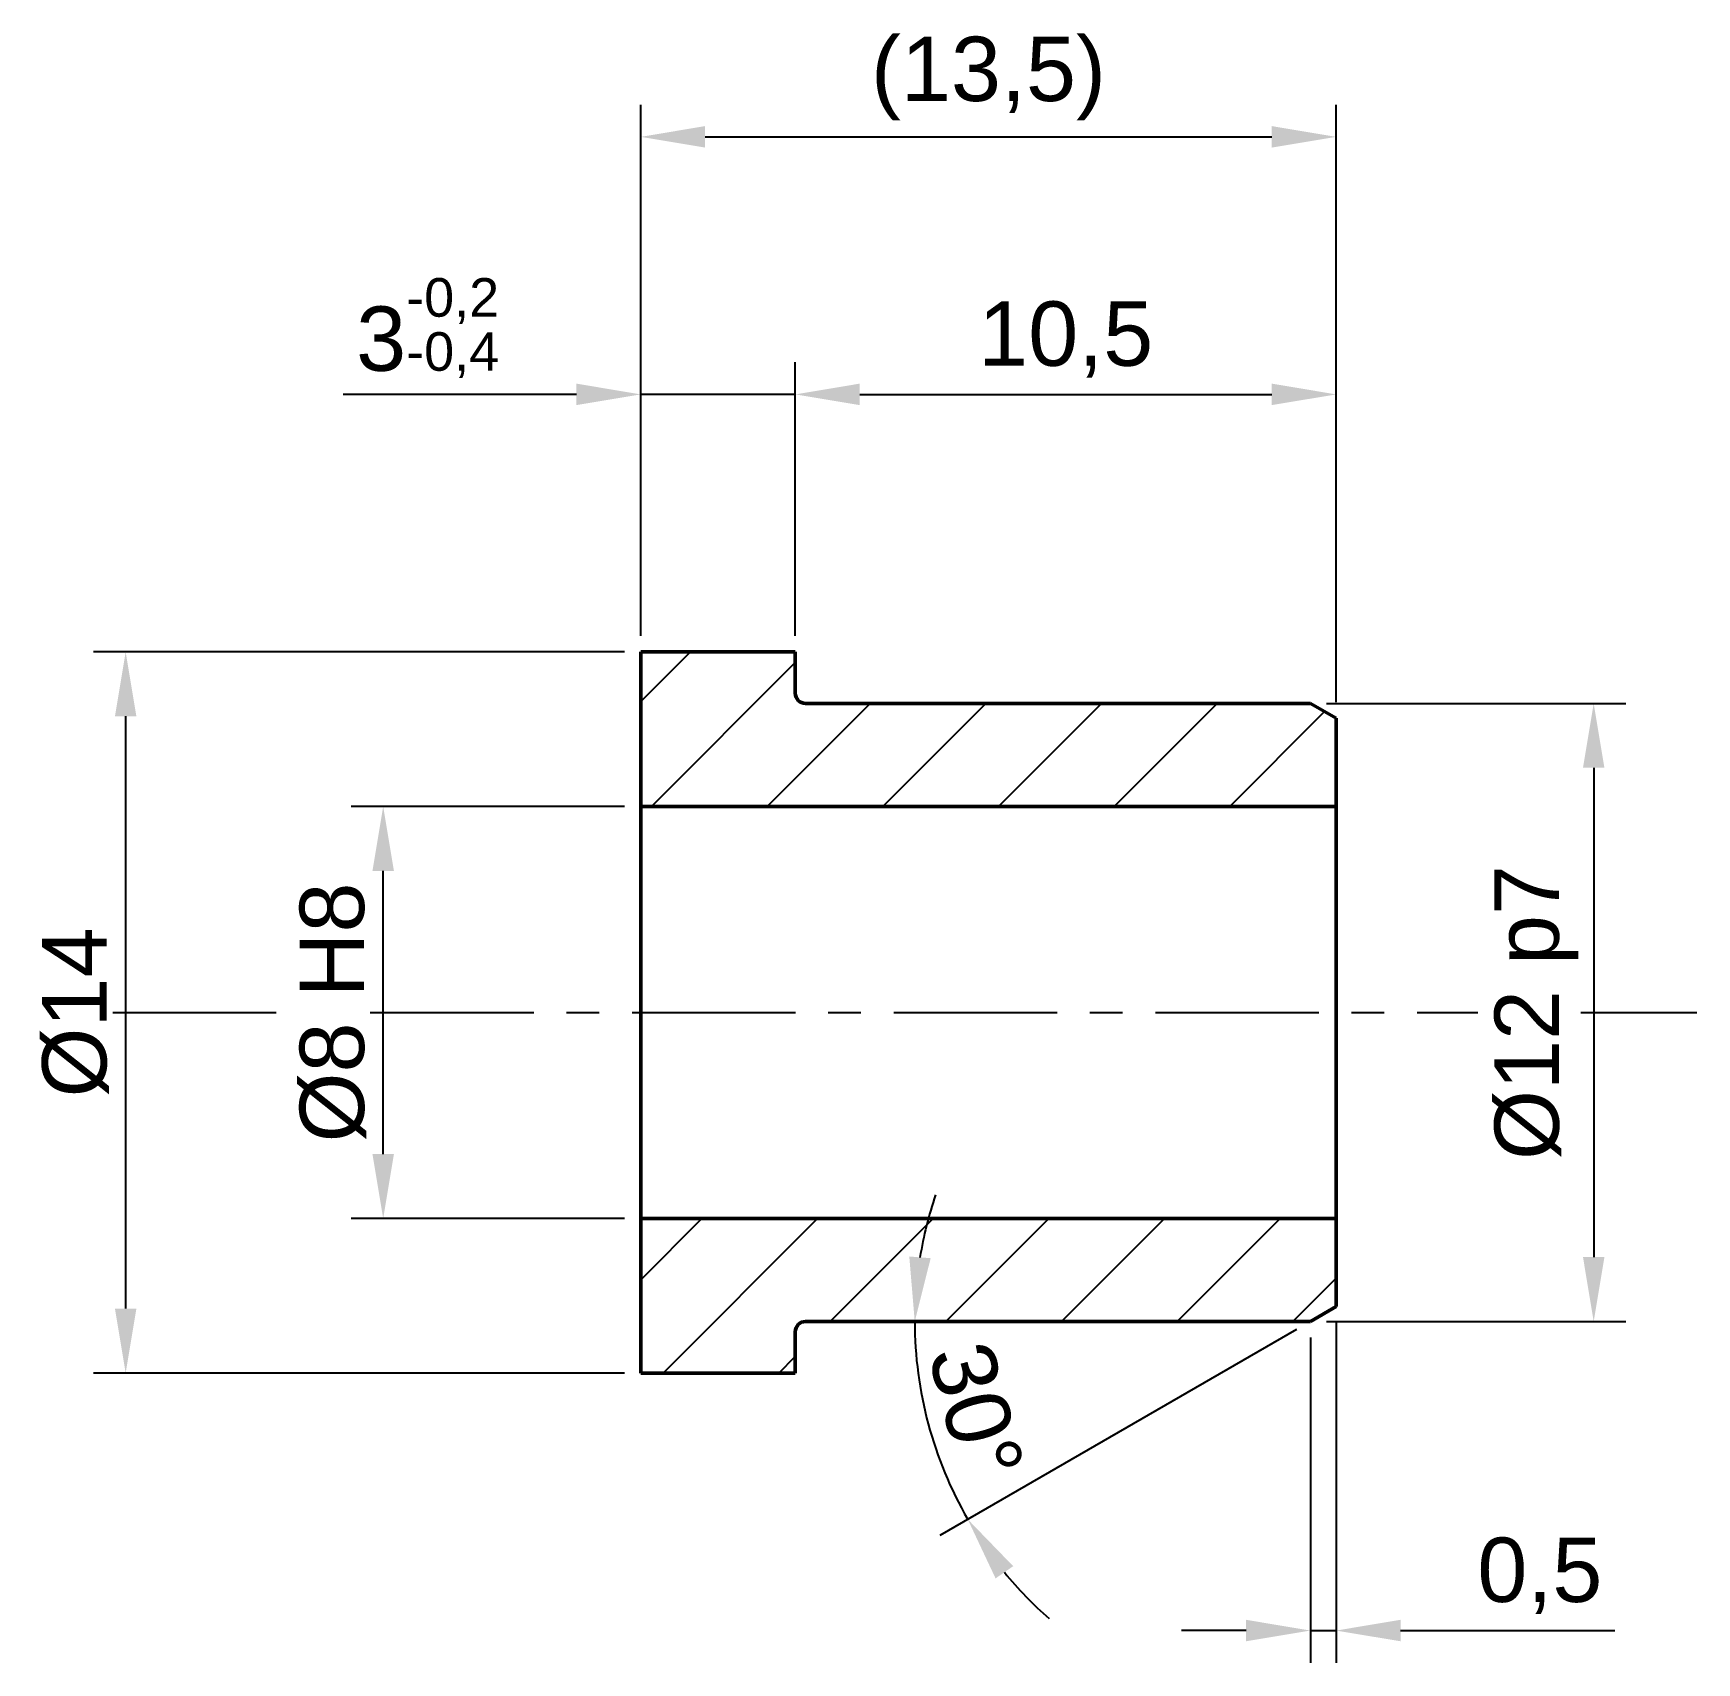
# Model space of a CAD drawing. Header units: millimetres. Extents: x 28.7 to 61, y 53.3 to 84.9.
import ezdxf

# ---------------------------------------------------------------- set-up
doc = ezdxf.new("R2010")
doc.units = ezdxf.units.MM
doc.header["$LTSCALE"] = 0.1
doc.header["$PDSIZE"] = -5
doc.linetypes.add('CENTER', pattern=[50.8, 31.75, -6.35, 6.35, -6.35])
for name, color, linetype, lineweight in [('ASSE', 4, 'CENTER', 25), ('CONTORNO1', 7, 'Continuous', 50), ('QUOTA', 3, 'Continuous', 25), ('TRATTEGGIO', 1, 'Continuous', 25)]:
    doc.layers.add(name, color=color, linetype=linetype, lineweight=lineweight)
doc.styles.get("Standard").update_dxf_attribs({"font": 'arial.ttf'})
doc.dimstyles.new('ISO_2-1', dxfattribs={"dimscale": 0.5, "dimtxt": 2.5, "dimasz": 2.5, "dimexe": 1.25, "dimexo": 0.625, "dimtad": 1, "dimtxsty": 'Standard', "dimcen": 2.5, "dimclrt": 2, "dimadec": 0, "dimazin": 0, "dimtfac": 1, "dimtmove": 0, "dimatfit": 3, "dimfxl": 1, "dimarcsym": 0})

# ---------------------------------------------------------------- blocks, each defined once
blk = doc.blocks.new('*D0')
at = {"layer": 'Defpoints', "color": 0}
for p in [(40.502, 77.896), (40.502, 72.896), (43.502, 72.896)]:
    blk.add_point(p, dxfattribs=at)
at = {"layer": 'QUOTA', "color": 0, "lineweight": -2}
for p, q in [((40.502, 73.209), (40.502, 78.521)), ((43.502, 73.209), (43.502, 78.521)), ((39.252, 77.896), (34.727, 77.896)), ((43.502, 77.896), (40.502, 77.896)), ((44.752, 77.896), (46.002, 77.896))]:
    blk.add_line(p, q, dxfattribs=at)
at = {"layer": 'QUOTA', "color": 0}
for points in [[(39.252, 77.688), (39.252, 78.105), (40.502, 77.896)], [(44.752, 78.105), (44.752, 77.688), (43.502, 77.896)]]:
    blk.add_solid(points, dxfattribs=at)
at = {"layer": 'QUOTA', "color": 2, "insert": (36.365, 79.245), "char_height": 1.25, "attachment_point": 5}
blk.add_mtext('3{\\H0.750000;\\S-0,2^ -0,4;}', dxfattribs=at)
blk = doc.blocks.new('*D1')
at = {"layer": 'Defpoints', "color": 0}
for p in [(54.002, 82.896), (40.502, 72.896), (54.002, 71.608)]:
    blk.add_point(p, dxfattribs=at)
at = {"layer": 'QUOTA', "color": 0, "lineweight": -2}
for p, q in [((40.502, 73.209), (40.502, 83.521)), ((54.002, 71.92), (54.002, 83.521)), ((41.752, 82.896), (52.752, 82.896))]:
    blk.add_line(p, q, dxfattribs=at)
at = {"layer": 'QUOTA', "color": 0}
for points in [[(41.752, 83.105), (41.752, 82.688), (40.502, 82.896)], [(52.752, 82.688), (52.752, 83.105), (54.002, 82.896)]]:
    blk.add_solid(points, dxfattribs=at)
at = {"layer": 'QUOTA', "color": 2, "insert": (47.252, 84.028), "char_height": 1.25, "attachment_point": 5}
blk.add_mtext('(13,5)', dxfattribs=at)
blk = doc.blocks.new('*D2')
at = {"layer": 'Defpoints', "color": 0}
for p in [(35.502, 69.896), (40.502, 69.896), (40.502, 61.896)]:
    blk.add_point(p, dxfattribs=at)
at = {"layer": 'QUOTA', "color": 0, "lineweight": -2}
for p, q in [((40.189, 69.896), (34.877, 69.896)), ((35.502, 63.146), (35.502, 68.646)), ((40.189, 61.896), (34.877, 61.896))]:
    blk.add_line(p, q, dxfattribs=at)
at = {"layer": 'QUOTA', "color": 0}
for points in [[(35.71, 68.646), (35.294, 68.646), (35.502, 69.896)], [(35.294, 63.146), (35.71, 63.146), (35.502, 61.896)]]:
    blk.add_solid(points, dxfattribs=at)
at = {"layer": 'QUOTA', "color": 2, "insert": (34.529, 65.896), "char_height": 1.25, "attachment_point": 5, "rotation": 90}
blk.add_mtext('%%c8 H8', dxfattribs=at)
blk = doc.blocks.new('*D3')
at = {"layer": 'Defpoints', "color": 0}
for p in [(40.502, 72.896), (30.502, 58.896), (40.502, 58.896)]:
    blk.add_point(p, dxfattribs=at)
at = {"layer": 'QUOTA', "color": 0, "lineweight": -2}
for p, q in [((40.189, 72.896), (29.877, 72.896)), ((30.502, 71.646), (30.502, 60.146)), ((40.189, 58.896), (29.877, 58.896))]:
    blk.add_line(p, q, dxfattribs=at)
at = {"layer": 'QUOTA', "color": 0}
for points in [[(30.71, 71.646), (30.294, 71.646), (30.502, 72.896)], [(30.294, 60.146), (30.71, 60.146), (30.502, 58.896)]]:
    blk.add_solid(points, dxfattribs=at)
at = {"layer": 'QUOTA', "color": 2, "insert": (29.529, 65.896), "char_height": 1.25, "attachment_point": 5, "rotation": 90}
blk.add_mtext('%%c14', dxfattribs=at)
blk = doc.blocks.new('*D4')
at = {"layer": 'Defpoints', "color": 0}
for p in [(53.502, 71.896), (53.502, 59.896), (59.002, 59.896)]:
    blk.add_point(p, dxfattribs=at)
at = {"layer": 'QUOTA', "color": 0, "lineweight": -2}
for p, q in [((53.814, 71.896), (59.627, 71.896)), ((59.002, 70.646), (59.002, 61.146)), ((53.814, 59.896), (59.627, 59.896))]:
    blk.add_line(p, q, dxfattribs=at)
at = {"layer": 'QUOTA', "color": 0}
for points in [[(59.21, 70.646), (58.794, 70.646), (59.002, 71.896)], [(58.794, 61.146), (59.21, 61.146), (59.002, 59.896)]]:
    blk.add_solid(points, dxfattribs=at)
at = {"layer": 'QUOTA', "color": 2, "insert": (57.889, 65.896), "char_height": 1.25, "attachment_point": 5, "rotation": 90}
blk.add_mtext('%%c12 p7', dxfattribs=at)
blk = doc.blocks.new('*D8')
at = {"layer": 'Defpoints', "color": 0}
for p in [(54.002, 77.896), (43.502, 72.896), (54.002, 71.608)]:
    blk.add_point(p, dxfattribs=at)
at = {"layer": 'QUOTA', "color": 0, "lineweight": -2}
for p, q in [((43.502, 73.209), (43.502, 78.521)), ((54.002, 71.92), (54.002, 78.521)), ((44.752, 77.896), (52.752, 77.896))]:
    blk.add_line(p, q, dxfattribs=at)
at = {"layer": 'QUOTA', "color": 0}
for points in [[(44.752, 78.105), (44.752, 77.688), (43.502, 77.896)], [(52.752, 77.688), (52.752, 78.105), (54.002, 77.896)]]:
    blk.add_solid(points, dxfattribs=at)
at = {"layer": 'QUOTA', "color": 2, "insert": (48.752, 78.96), "char_height": 1.25, "attachment_point": 5}
blk.add_mtext('10,5', dxfattribs=at)
blk = doc.blocks.new('*D9')
at = {"layer": 'Defpoints', "color": 0}
for p in [(54.002, 60.185), (43.702, 59.896), (53.502, 59.896), (53.502, 59.896), (45.938, 58.563)]:
    blk.add_point(p, dxfattribs=at)
at = {"layer": 'QUOTA', "color": 0, "lineweight": -2}
blk.add_line((53.231, 59.74), (46.309, 55.743), dxfattribs=at)
for start, end in [(161.3308, 170.6654), (180, 210), (219.3346, 228.6692)]:
    blk.add_arc((53.502, 59.896), 7.681, start, end, dxfattribs=at)
at = {"layer": 'QUOTA', "color": 0}
for points in [[(45.715, 61.159), (46.13, 61.125), (45.821, 59.896)], [(47.732, 55.146), (47.39, 54.909), (46.85, 56.056)]]:
    blk.add_solid(points, dxfattribs=at)
at = {"layer": 'QUOTA', "color": 2, "insert": (47.009, 58.157), "char_height": 1.25, "attachment_point": 5, "rotation": 285}
blk.add_mtext('30%%d', dxfattribs=at)
blk = doc.blocks.new('*D10')
at = {"layer": 'Defpoints', "color": 0}
for p in [(54.002, 60.185), (53.502, 59.896), (54.002, 53.896)]:
    blk.add_point(p, dxfattribs=at)
at = {"layer": 'QUOTA', "color": 0, "lineweight": -2}
for p, q in [((54.002, 59.873), (54.002, 53.271)), ((53.502, 59.584), (53.502, 53.271)), ((52.252, 53.896), (51.002, 53.896)), ((53.502, 53.896), (54.002, 53.896)), ((55.252, 53.896), (59.409, 53.896))]:
    blk.add_line(p, q, dxfattribs=at)
at = {"layer": 'QUOTA', "color": 0}
for points in [[(52.252, 53.688), (52.252, 54.105), (53.502, 53.896)], [(55.252, 54.105), (55.252, 53.688), (54.002, 53.896)]]:
    blk.add_solid(points, dxfattribs=at)
at = {"layer": 'QUOTA', "color": 2, "insert": (57.956, 54.96), "char_height": 1.25, "attachment_point": 5}
blk.add_mtext('0,5', dxfattribs=at)

msp = doc.modelspace()

# ---------------------------------------------------------------- hatches: boundary and pattern name
at = {"layer": 'TRATTEGGIO'}
h = msp.add_hatch(dxfattribs=at)
h.set_pattern_fill('ANSI31', color=256, scale=0.5, style=0)
h.paths.add_polyline_path([(54.002, 69.896), (54.002, 71.608), (53.502, 71.896), (43.702, 71.896, -0.414214), (43.502, 72.096), (43.502, 72.896), (40.502, 72.896), (40.502, 69.896)])
h.paths.add_polyline_path([(54.002, 60.185), (54.002, 61.896), (40.502, 61.896), (40.502, 58.896), (43.502, 58.896), (43.502, 59.696, -0.414214), (43.702, 59.896), (53.502, 59.896)])
h.paths.add_polyline_path([(45.687, 59.469), (47.539, 59.965), (48.334, 56.998), (46.482, 56.501)], flags=9)

# ---------------------------------------------------------------- linework, layer by layer
at = {"layer": 'ASSE'}
for p, q in [((30.252, 65.896), (33.752, 65.896)), ((35.252, 65.896), (56.752, 65.896)), ((58.752, 65.896), (61.002, 65.896))]:
    msp.add_line(p, q, dxfattribs=at)
at = {"layer": 'CONTORNO1'}
for p, q in [((40.502, 58.896), (40.502, 72.896)), ((40.502, 72.896), (43.502, 72.896)), ((43.502, 72.096), (43.502, 72.896)), ((43.702, 71.896), (53.502, 71.896)), ((53.502, 71.896), (54.002, 71.608)), ((54.002, 71.608), (54.002, 60.185)), ((40.502, 69.896), (54.002, 69.896)), ((40.502, 61.896), (54.002, 61.896)), ((53.502, 59.896), (54.002, 60.185)), ((53.502, 59.896), (43.702, 59.896)), ((43.502, 59.696), (43.502, 58.896)), ((43.502, 58.896), (40.502, 58.896))]:
    msp.add_line(p, q, dxfattribs=at)
for centre, start, end in [((43.702, 72.096), 180, 270), ((43.702, 59.696), 90, 180)]:
    msp.add_arc(centre, 0.2, start, end, dxfattribs=at)

# ---------------------------------------------------------------- dimensions: what is measured, and where the dimension line sits
at = {"layer": 'QUOTA'}
dim = msp.add_linear_dim(base=(54.002, 82.896), p1=(40.502, 72.896), p2=(54.002, 71.608), text='(<>)', dimstyle='ISO_2-1', dxfattribs=at)
dim.commit()
dim.dimension.update_dxf_attribs({"geometry": '*D1', "text_midpoint": (47.252, 84.028)})
dim = msp.add_linear_dim(base=(40.502, 77.896), p1=(43.502, 72.896), p2=(40.502, 72.896), dimstyle='ISO_2-1', override={"dimtol": 1, "dimlim": 0, "dimtp": -0.2, "dimtm": 0.4, "dimtfac": 0.6}, dxfattribs=at)
dim.commit()
dim.dimension.update_dxf_attribs({"geometry": '*D0', "text_midpoint": (36.365, 79.245)})
for base, p1, p2, picture, middle in [((54.002, 77.896), (43.502, 72.896), (54.002, 71.608), '*D8', (48.752, 78.96)), ((54.002, 53.896), (53.502, 59.896), (54.002, 60.185), '*D10', (57.956, 54.96))]:
    dim = msp.add_linear_dim(base=base, p1=p1, p2=p2, dimstyle='ISO_2-1', dxfattribs=at)
    dim.commit()
    dim.dimension.update_dxf_attribs({"geometry": picture, "text_midpoint": middle})
for base, p1, p2, text, picture, middle in [((30.502, 58.896), (40.502, 72.896), (40.502, 58.896), '%%c<>', '*D3', (29.529, 65.896)), ((59.002, 59.896), (53.502, 71.896), (53.502, 59.896), '%%c<> p7', '*D4', (57.889, 65.896)), ((35.502, 69.896), (40.502, 61.896), (40.502, 69.896), '%%c<> H8', '*D2', (34.529, 65.896))]:
    dim = msp.add_linear_dim(base=base, p1=p1, p2=p2, angle=90, text=text, dimstyle='ISO_2-1', dxfattribs=at)
    dim.commit()
    dim.dimension.update_dxf_attribs({"geometry": picture, "text_midpoint": middle})
dim = msp.add_angular_dim_2l(base=(45.938, 58.563), line1=((53.502, 59.896), (54.002, 60.185)), line2=((53.502, 59.896), (43.702, 59.896)), dimstyle='ISO_2-1', dxfattribs=at)
dim.commit()
dim.dimension.update_dxf_attribs({"geometry": '*D9', "text_midpoint": (47.009, 58.157)})

doc.saveas('drawing.dxf')
